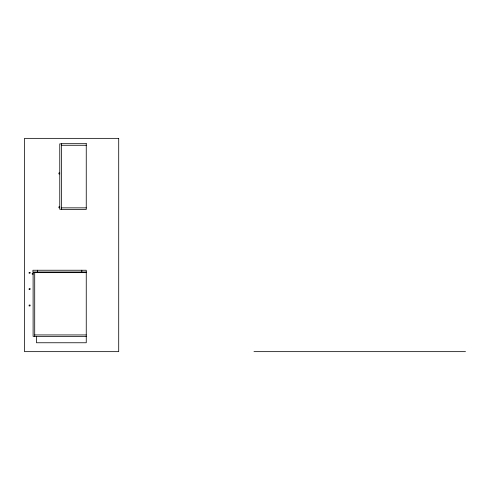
<?xml version="1.0" encoding="UTF-8"?>
<svg xmlns="http://www.w3.org/2000/svg" width="490" height="490" viewBox="0 0 490 490"><rect width="100%" height="100%" fill="white"/><g stroke="black" fill="none" stroke-linecap="round" stroke-linejoin="round"><path stroke-width="0.73" d="M61.366 143.864L59.768 143.864L59.768 209.273L61.366 209.273M61.366 145.285L86.252 145.285M59.768 173.013L58.88 173.013L58.88 173.901L59.768 173.901M59.768 206.866L58.88 206.866L58.88 207.754L59.768 207.754M61.366 207.852L86.252 207.852M86.252 272.017L32.928 272.017L32.928 270.241L86.252 270.241L86.252 342.761L36.481 342.761L36.481 336.538M34.704 272.642L86.252 272.642M33.106 273.304L32.218 273.304L32.218 274.192L33.106 274.192M34.704 334.94L86.252 334.94M34.704 336.361L33.106 336.361L33.106 272.373L34.704 272.373L34.704 336.538L86.252 336.538M253.979 351.649L465.5 351.649M81.806 270.241L81.806 272.017M37.369 270.241L37.369 272.017M118.709 138.352L24.5 138.352L24.5 351.649L118.709 351.649L118.709 138.352M86.252 143.686L61.366 143.686L61.366 209.451L86.252 209.451L86.252 143.686M29.994 272.373L29.106 272.373L29.106 273.261L29.994 273.261L29.994 272.373M29.994 288.726L29.106 288.726L29.106 289.615L29.994 289.615L29.994 288.726M29.994 305.08L29.106 305.08L29.106 305.968L29.994 305.968L29.994 305.08"/></g></svg>
